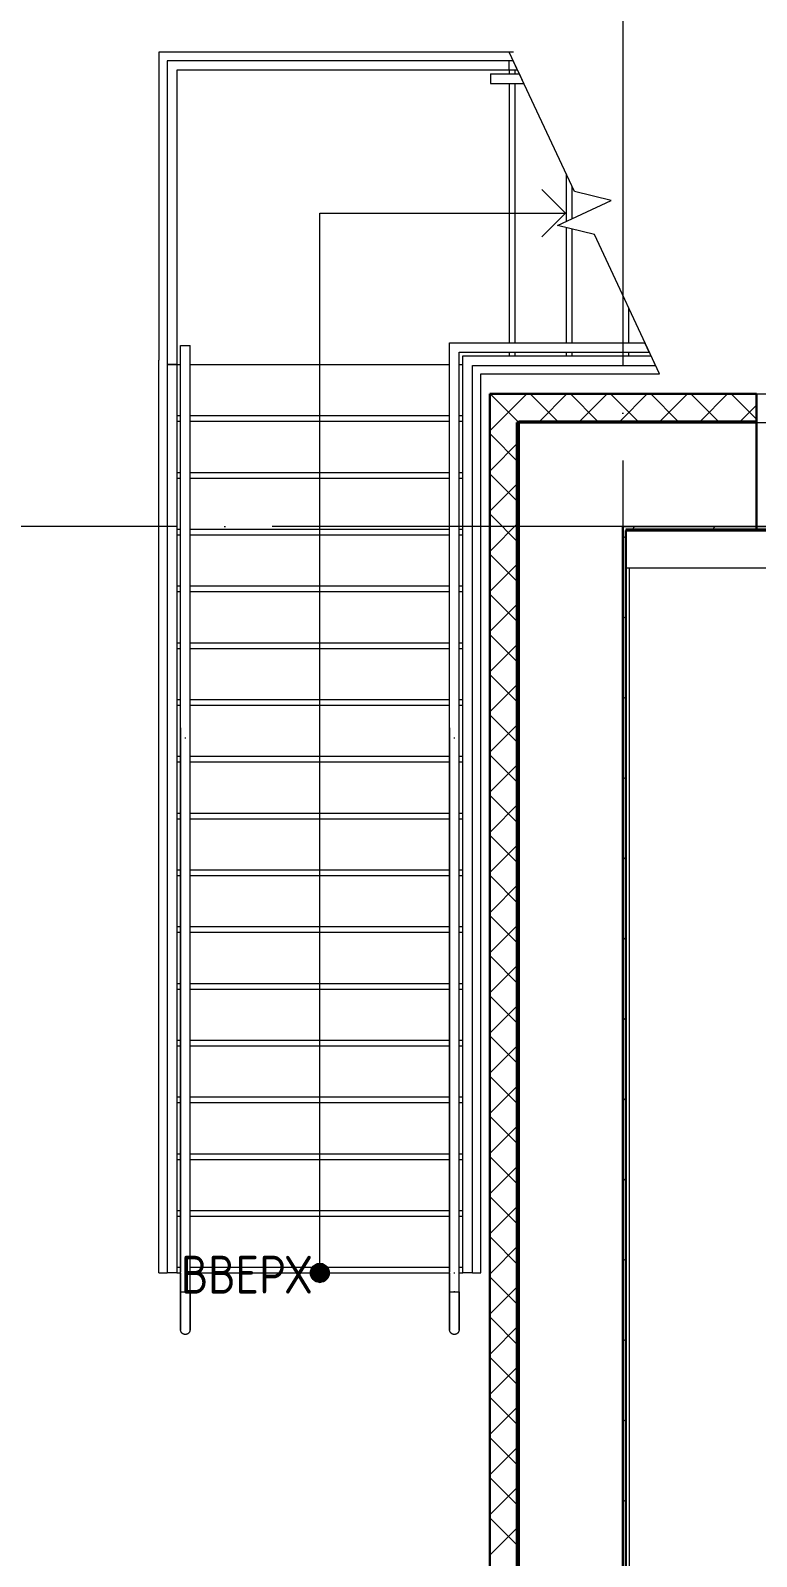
# Model space of a CAD drawing. Header units: millimetres. Extents: x -695119 to 412940, y -249585 to 622758.
# Drawn here: x -16635 to -12803, y 102594 to 110657 of the extents above; entities that cross this region are included whole.
import ezdxf

# ---------------------------------------------------------------- set-up
doc = ezdxf.new("R2010")
doc.units = ezdxf.units.MM
doc.linetypes.add('ADSK_Линия сетки', pattern=[25, 20, -2.5, 0, -2.5])
for name, color, linetype, lineweight in [('Лестницы', 8, 'Continuous', 9), ('Ограждение', 8, 'Continuous', 9), ('Оси', 252, 'Continuous', 9), ('Стены внутренние', 252, 'Continuous', 18), ('Стены наружные', 252, 'Continuous', 18), ('Стены штриховка', 7, 'Continuous', 9), ('Стрелки вверх', 7, 'Continuous', 18), ('Траектории лестницы', 252, 'Continuous', 18)]:
    doc.layers.add(name, color=color, linetype=linetype, lineweight=lineweight)
doc.styles.add('GOST Common_1', font='', dxfattribs={"height": 250})
doc.styles.get('GOST Common_1').set_extended_font_data('GOST type B')

# ---------------------------------------------------------------- blocks, each defined once
blk = doc.blocks.new('1 этаж')
at = {"layer": 'Стрелки вверх', "true_color": 0x636466}
h = blk.add_hatch(color=251, dxfattribs=at)
edge = h.paths.add_edge_path()
edge.add_arc((-60057.8, 22915.3), 50, 0, 360)
blk.add_hatch(color=251, dxfattribs=at).paths.add_polyline_path([(-60057.8, 22865.3), (-60030.8, 22873.2), (-60012.3, 22894.5), (-60008.3, 22922.4), (-60020, 22948), (-60043.7, 22963.2), (-60071.9, 22963.2), (-60095.6, 22948), (-60107.3, 22922.4), (-60103.3, 22894.5), (-60084.8, 22873.2)])
at = {"layer": 'Лестницы', "color": 251, "true_color": 0x636466}
for p, q in [((-60907.8, 29365.3), (-60907.8, 27737.9)), ((-59035.2, 29365.3), (-60907.8, 29365.3)), ((-58714.3, 28628.6), (-59057.8, 29365.3)), ((-59057.8, 29270.3), (-59057.8, 29250.3)), ((-59027.8, 29270.3), (-59027.8, 29250.3)), ((-59057.8, 29200.3), (-59057.8, 27830.3)), ((-59027.8, 29200.3), (-59027.8, 27830.3)), ((-58757.8, 28721.9), (-58757.8, 28470.3)), ((-58727.8, 28657.6), (-58727.8, 28484.3)), ((-58519.8, 28581.3), (-58714.3, 28628.6)), ((-58803.1, 28449.2), (-58519.8, 28581.3)), ((-58608.6, 28402), (-58803.1, 28449.2)), ((-58757.8, 28438.2), (-58757.8, 27830.3)), ((-58727.8, 28430.9), (-58727.8, 27830.3)), ((-58265.1, 27665.3), (-58608.6, 28402)), ((-58457.8, 28078.6), (-58457.8, 27830.3)), ((-58427.8, 28014.2), (-58427.8, 27830.3)), ((-60907.8, 22915.3), (-60907.8, 27737.9)), ((-59057.8, 27780.3), (-59057.8, 27760.3)), ((-59027.8, 27780.3), (-59027.8, 27760.3)), ((-58757.8, 27780.3), (-58757.8, 27760.3)), ((-58727.8, 27780.3), (-58727.8, 27760.3)), ((-58457.8, 27780.3), (-58457.8, 27760.3)), ((-58427.8, 27780.3), (-58427.8, 27760.3)), ((-60813.2, 27715.3), (-60793.2, 27715.3)), ((-60743.2, 27715.3), (-59372.8, 27715.3)), ((-59322.8, 27715.3), (-59302.8, 27715.3)), ((-59207.8, 27665.3), (-59035.2, 27665.3)), ((-59207.8, 22915.3), (-59207.8, 27665.3)), ((-59035.2, 27665.3), (-58265.1, 27665.3)), ((-60813.2, 27445.3), (-60793.2, 27445.3)), ((-60813.2, 27415.3), (-60793.2, 27415.3)), ((-60743.2, 27445.3), (-59372.8, 27445.3)), ((-60743.2, 27415.3), (-59372.8, 27415.3)), ((-59322.8, 27445.3), (-59302.8, 27445.3)), ((-59322.8, 27415.3), (-59302.8, 27415.3)), ((-60813.2, 27145.3), (-60793.2, 27145.3)), ((-60813.2, 27115.3), (-60793.2, 27115.3)), ((-60743.2, 27145.3), (-59372.8, 27145.3)), ((-60743.2, 27115.3), (-59372.8, 27115.3)), ((-59322.8, 27145.3), (-59302.8, 27145.3)), ((-59322.8, 27115.3), (-59302.8, 27115.3)), ((-60813.2, 26845.3), (-60793.2, 26845.3)), ((-60813.2, 26815.3), (-60793.2, 26815.3)), ((-60743.2, 26845.3), (-59372.8, 26845.3)), ((-60743.2, 26815.3), (-59372.8, 26815.3)), ((-59322.8, 26845.3), (-59302.8, 26845.3)), ((-59322.8, 26815.3), (-59302.8, 26815.3)), ((-60813.2, 26545.3), (-60793.2, 26545.3)), ((-60743.2, 26545.3), (-59372.8, 26545.3)), ((-59322.8, 26545.3), (-59302.8, 26545.3)), ((-60813.2, 26515.3), (-60793.2, 26515.3)), ((-60743.2, 26515.3), (-59372.8, 26515.3)), ((-59322.8, 26515.3), (-59302.8, 26515.3)), ((-60813.2, 26245.3), (-60793.2, 26245.3)), ((-60813.2, 26215.3), (-60793.2, 26215.3)), ((-60743.2, 26245.3), (-59372.8, 26245.3)), ((-60743.2, 26215.3), (-59372.8, 26215.3)), ((-59322.8, 26245.3), (-59302.8, 26245.3)), ((-59322.8, 26215.3), (-59302.8, 26215.3)), ((-60813.2, 25945.3), (-60793.2, 25945.3)), ((-60813.2, 25915.3), (-60793.2, 25915.3)), ((-60743.2, 25945.3), (-59372.8, 25945.3)), ((-60743.2, 25915.3), (-59372.8, 25915.3)), ((-59322.8, 25945.3), (-59302.8, 25945.3)), ((-59322.8, 25915.3), (-59302.8, 25915.3)), ((-60813.2, 25645.3), (-60793.2, 25645.3)), ((-60743.2, 25645.3), (-59372.8, 25645.3)), ((-59322.8, 25645.3), (-59302.8, 25645.3)), ((-60813.2, 25615.3), (-60793.2, 25615.3)), ((-60743.2, 25615.3), (-59372.8, 25615.3)), ((-59322.8, 25615.3), (-59302.8, 25615.3)), ((-60813.2, 25345.3), (-60793.2, 25345.3)), ((-60743.2, 25345.3), (-59372.8, 25345.3)), ((-59322.8, 25345.3), (-59302.8, 25345.3)), ((-60813.2, 25315.3), (-60793.2, 25315.3)), ((-60743.2, 25315.3), (-59372.8, 25315.3)), ((-59322.8, 25315.3), (-59302.8, 25315.3)), ((-60813.2, 25045.3), (-60793.2, 25045.3)), ((-60813.2, 25015.3), (-60793.2, 25015.3)), ((-60743.2, 25045.3), (-59372.8, 25045.3)), ((-60743.2, 25015.3), (-59372.8, 25015.3)), ((-59322.8, 25045.3), (-59302.8, 25045.3)), ((-59322.8, 25015.3), (-59302.8, 25015.3)), ((-60813.2, 24745.3), (-60793.2, 24745.3)), ((-60813.2, 24715.3), (-60793.2, 24715.3)), ((-60743.2, 24745.3), (-59372.8, 24745.3)), ((-60743.2, 24715.3), (-59372.8, 24715.3)), ((-59322.8, 24745.3), (-59302.8, 24745.3)), ((-59322.8, 24715.3), (-59302.8, 24715.3)), ((-60813.2, 24445.3), (-60793.2, 24445.3)), ((-60743.2, 24445.3), (-59372.8, 24445.3)), ((-59322.8, 24445.3), (-59302.8, 24445.3)), ((-60813.2, 24415.3), (-60793.2, 24415.3)), ((-60743.2, 24415.3), (-59372.8, 24415.3)), ((-59322.8, 24415.3), (-59302.8, 24415.3)), ((-60813.2, 24145.3), (-60793.2, 24145.3)), ((-60813.2, 24115.3), (-60793.2, 24115.3)), ((-60743.2, 24145.3), (-59372.8, 24145.3)), ((-60743.2, 24115.3), (-59372.8, 24115.3)), ((-59322.8, 24145.3), (-59302.8, 24145.3)), ((-59322.8, 24115.3), (-59302.8, 24115.3)), ((-60813.2, 23845.3), (-60793.2, 23845.3)), ((-60813.2, 23815.3), (-60793.2, 23815.3)), ((-60743.2, 23845.3), (-59372.8, 23845.3)), ((-60743.2, 23815.3), (-59372.8, 23815.3)), ((-59322.8, 23845.3), (-59302.8, 23845.3)), ((-59322.8, 23815.3), (-59302.8, 23815.3)), ((-60813.2, 23545.3), (-60793.2, 23545.3)), ((-60743.2, 23545.3), (-59372.8, 23545.3)), ((-59322.8, 23545.3), (-59302.8, 23545.3)), ((-60813.2, 23515.3), (-60793.2, 23515.3)), ((-60743.2, 23515.3), (-59372.8, 23515.3)), ((-59322.8, 23515.3), (-59302.8, 23515.3)), ((-60813.2, 23245.3), (-60793.2, 23245.3)), ((-60743.2, 23245.3), (-59372.8, 23245.3)), ((-59322.8, 23245.3), (-59302.8, 23245.3)), ((-60813.2, 23215.3), (-60793.2, 23215.3)), ((-60743.2, 23215.3), (-59372.8, 23215.3)), ((-59322.8, 23215.3), (-59302.8, 23215.3)), ((-60907.8, 22915.3), (-60863.2, 22915.3)), ((-60813.2, 22945.3), (-60793.2, 22945.3)), ((-60813.2, 22915.3), (-60793.2, 22915.3)), ((-60743.2, 22945.3), (-59372.8, 22945.3)), ((-60743.2, 22915.3), (-59372.8, 22915.3)), ((-59322.8, 22945.3), (-59302.8, 22945.3)), ((-59322.8, 22915.3), (-59302.8, 22915.3)), ((-59252.8, 22915.3), (-59207.8, 22915.3))]:
    blk.add_line(p, q, dxfattribs=at)
at = {"layer": 'Ограждение', "color": 251, "true_color": 0x636466}
for p, q in [((-60863.2, 29320.3), (-60863.2, 27715.3)), ((-59057.8, 29320.3), (-60863.2, 29320.3)), ((-60813.2, 29270.3), (-60813.2, 27715.3)), ((-59057.8, 29270.3), (-60813.2, 29270.3)), ((-59057.8, 29270.3), (-59057.8, 29320.3)), ((-59036.8, 29320.3), (-59057.8, 29320.3)), ((-59013.5, 29270.3), (-59057.8, 29270.3)), ((-59013.5, 29270.3), (-59036.8, 29320.3)), ((-59013.5, 29270.3), (-59036.8, 29320.3)), ((-59157.8, 29250.3), (-59157.8, 29200.3)), ((-59157.8, 29250.3), (-59057.8, 29250.3)), ((-59157.8, 29200.3), (-59057.8, 29200.3)), ((-59057.8, 29250.3), (-59004.2, 29250.3)), ((-59057.8, 29200.3), (-58980.9, 29200.3)), ((-58980.9, 29200.3), (-59004.2, 29250.3)), ((-60793.2, 27815.3), (-60743.2, 27815.3)), ((-60793.2, 27415.3), (-60793.2, 27815.3)), ((-60743.2, 27415.3), (-60743.2, 27815.3)), ((-59372.8, 27830.3), (-59222.4, 27830.3)), ((-59372.8, 27679.9), (-59372.8, 27830.3)), ((-59222.4, 27830.3), (-58342, 27830.3)), ((-58318.7, 27780.3), (-58342, 27830.3)), ((-59322.8, 27780.3), (-59222.4, 27780.3)), ((-59322.8, 27679.9), (-59322.8, 27780.3)), ((-59302.8, 27760.3), (-59002.8, 27760.3)), ((-59302.8, 27415.3), (-59302.8, 27760.3)), ((-59222.4, 27780.3), (-58318.7, 27780.3)), ((-59002.8, 27760.3), (-58309.4, 27760.3)), ((-58286.1, 27710.3), (-58309.4, 27760.3)), ((-58286.1, 27710.3), (-58309.4, 27760.3)), ((-60863.2, 27715.3), (-60813.2, 27715.3)), ((-60863.2, 27715.3), (-60863.2, 27415.3)), ((-60813.2, 27715.3), (-60863.2, 27715.3)), ((-60813.2, 27715.3), (-60813.2, 27415.3)), ((-59372.8, 27415.3), (-59372.8, 27679.9)), ((-59322.8, 27415.3), (-59322.8, 27679.9)), ((-59252.8, 27710.3), (-59002.8, 27710.3)), ((-59252.8, 27415.3), (-59252.8, 27710.3)), ((-59002.8, 27710.3), (-58286.1, 27710.3)), ((-60863.2, 27415.3), (-60863.2, 22915.3)), ((-60813.2, 27415.3), (-60813.2, 22915.3)), ((-60793.2, 22915.3), (-60793.2, 27415.3)), ((-60743.2, 22915.3), (-60743.2, 27415.3)), ((-59372.8, 22915.3), (-59372.8, 27415.3)), ((-59322.8, 22915.3), (-59322.8, 27415.3)), ((-59302.8, 22915.3), (-59302.8, 27415.3)), ((-59252.8, 22915.3), (-59252.8, 27415.3)), ((-57752.8, 26858.3), (-56002.8, 26858.3)), ((-54912.8, 26638.3), (-58442.8, 26638.3)), ((-58422.8, 21343.3), (-58422.8, 26638.3)), ((-60793.2, 25795), (-60793.2, 22921.5)), ((-60743.2, 22921.5), (-60743.2, 25795)), ((-59372.8, 25795), (-59372.8, 22921.5)), ((-59322.8, 22921.5), (-59322.8, 25795)), ((-60813.2, 22915.3), (-60863.2, 22915.3)), ((-60793.2, 22915.8), (-60793.2, 22815.3)), ((-60793.2, 22815.3), (-60793.2, 22915.3)), ((-60743.2, 22815.3), (-60743.2, 22915.8)), ((-60743.2, 22815.3), (-60743.2, 22915.3)), ((-59372.8, 22915.8), (-59372.8, 22815.3)), ((-59372.8, 22815.3), (-59372.8, 22915.3)), ((-59322.8, 22815.3), (-59322.8, 22915.8)), ((-59322.8, 22815.3), (-59322.8, 22915.3)), ((-59252.8, 22915.3), (-59302.8, 22915.3)), ((-60793.2, 22815.3), (-60743.2, 22815.3)), ((-60770.5, 22815.3), (-60765.9, 22815.3)), ((-60768.2, 22815.3), (-60770.5, 22815.3)), ((-60765.9, 22815.3), (-60768.2, 22815.3)), ((-59372.8, 22815.3), (-59322.8, 22815.3)), ((-59350.1, 22815.3), (-59345.5, 22815.3)), ((-59347.8, 22815.3), (-59350.1, 22815.3)), ((-59345.5, 22815.3), (-59347.8, 22815.3))]:
    blk.add_line(p, q, dxfattribs=at)
at = {"layer": 'Ограждение', "color": 251, "true_color": 0x636466, "flags": 128}
for points in [[(-60770.9, 25742.1), (-60768.2, 25741.7), (-60765.5, 25742.1)], [(-59350.5, 25742.1), (-59347.8, 25741.7), (-59345.1, 25742.1)], [(-60793.2, 22815.3), (-60793.2, 22807.3), (-60793.2, 22799.3), (-60793.2, 22791.3), (-60793.2, 22783.4), (-60793.2, 22775.5), (-60793.2, 22767.7), (-60793.2, 22760), (-60793.2, 22752.4), (-60793.2, 22744.8), (-60793.2, 22737.4), (-60793.2, 22730.1), (-60793.2, 22722.9), (-60793.2, 22715.9), (-60793.2, 22709), (-60793.2, 22702.3), (-60793.2, 22695.8), (-60793.2, 22689.5), (-60793.2, 22683.4), (-60793.2, 22677.5), (-60793.2, 22671.8), (-60793.2, 22666.3), (-60793.2, 22661.1), (-60793.2, 22656.1), (-60793.2, 22651.4), (-60793.2, 22647), (-60793.2, 22642.8), (-60793.2, 22638.9), (-60793.2, 22635.2), (-60793.2, 22631.9), (-60793.2, 22628.9), (-60793.2, 22626.1), (-60793.2, 22623.7), (-60793.2, 22621.5), (-60793.2, 22619.7), (-60793.2, 22618.2), (-60793.2, 22617), (-60793.2, 22616.1), (-60793.2, 22615.5), (-60793.2, 22615.3), (-60793.2, 22615.3)], [(-60793.2, 22615.3), (-60793.2, 22615.4), (-60793.2, 22615.9), (-60793.2, 22616.7), (-60793.2, 22617.8), (-60793.2, 22619.3), (-60793.2, 22621), (-60793.2, 22623.1), (-60793.2, 22625.4), (-60793.2, 22628.1), (-60793.2, 22631.1), (-60793.2, 22634.3), (-60793.2, 22637.9), (-60793.2, 22641.7), (-60793.2, 22645.8), (-60793.2, 22650.2), (-60793.2, 22654.8), (-60793.2, 22659.8), (-60793.2, 22664.9), (-60793.2, 22670.3), (-60793.2, 22675.9), (-60793.2, 22681.8), (-60793.2, 22687.8), (-60793.2, 22694.1), (-60793.2, 22700.6), (-60793.2, 22707.2), (-60793.2, 22714), (-60793.2, 22721), (-60793.2, 22728.1), (-60793.2, 22735.4), (-60793.2, 22742.8), (-60793.2, 22750.3), (-60793.2, 22757.9), (-60793.2, 22765.6), (-60793.2, 22773.4), (-60793.2, 22781.3), (-60793.2, 22789.2), (-60793.2, 22797.1), (-60793.2, 22805.1), (-60793.2, 22813.1), (-60793.2, 22815.3)], [(-60743.2, 22815.3), (-60743.2, 22807.3), (-60743.2, 22799.3), (-60743.2, 22791.3), (-60743.2, 22783.4), (-60743.2, 22775.5), (-60743.2, 22767.7), (-60743.2, 22760), (-60743.2, 22752.4), (-60743.2, 22744.8), (-60743.2, 22737.4), (-60743.2, 22730.1), (-60743.2, 22722.9), (-60743.2, 22715.9), (-60743.2, 22709), (-60743.2, 22702.3), (-60743.2, 22695.8), (-60743.2, 22689.5), (-60743.2, 22683.4), (-60743.2, 22677.5), (-60743.2, 22671.8), (-60743.2, 22666.3), (-60743.2, 22661.1), (-60743.2, 22656.1), (-60743.2, 22651.4), (-60743.2, 22647), (-60743.2, 22642.8), (-60743.2, 22638.9), (-60743.2, 22635.2), (-60743.2, 22631.9), (-60743.2, 22628.9), (-60743.2, 22626.1), (-60743.2, 22623.7), (-60743.2, 22621.5), (-60743.2, 22619.7), (-60743.2, 22618.2), (-60743.2, 22617), (-60743.2, 22616.1), (-60743.2, 22615.5), (-60743.2, 22615.3), (-60743.2, 22615.3)], [(-60743.2, 22615.3), (-60743.2, 22615.4), (-60743.2, 22615.9), (-60743.2, 22616.7), (-60743.2, 22617.8), (-60743.2, 22619.3), (-60743.2, 22621), (-60743.2, 22623.1), (-60743.2, 22625.4), (-60743.2, 22628.1), (-60743.2, 22631.1), (-60743.2, 22634.3), (-60743.2, 22637.9), (-60743.2, 22641.7), (-60743.2, 22645.8), (-60743.2, 22650.2), (-60743.2, 22654.8), (-60743.2, 22659.8), (-60743.2, 22664.9), (-60743.2, 22670.3), (-60743.2, 22675.9), (-60743.2, 22681.8), (-60743.2, 22687.8), (-60743.2, 22694.1), (-60743.2, 22700.6), (-60743.2, 22707.2), (-60743.2, 22714), (-60743.2, 22721), (-60743.2, 22728.1), (-60743.2, 22735.4), (-60743.2, 22742.8), (-60743.2, 22750.3), (-60743.2, 22757.9), (-60743.2, 22765.6), (-60743.2, 22773.4), (-60743.2, 22781.3), (-60743.2, 22789.2), (-60743.2, 22797.1), (-60743.2, 22805.1), (-60743.2, 22813.1), (-60743.2, 22815.3)], [(-59372.8, 22815.3), (-59372.8, 22807.3), (-59372.8, 22799.3), (-59372.8, 22791.3), (-59372.8, 22783.4), (-59372.8, 22775.5), (-59372.8, 22767.7), (-59372.8, 22760), (-59372.8, 22752.4), (-59372.8, 22744.8), (-59372.8, 22737.4), (-59372.8, 22730.1), (-59372.8, 22722.9), (-59372.8, 22715.9), (-59372.8, 22709), (-59372.8, 22702.3), (-59372.8, 22695.8), (-59372.8, 22689.5), (-59372.8, 22683.4), (-59372.8, 22677.5), (-59372.8, 22671.8), (-59372.8, 22666.3), (-59372.8, 22661.1), (-59372.8, 22656.1), (-59372.8, 22651.4), (-59372.8, 22647), (-59372.8, 22642.8), (-59372.8, 22638.9), (-59372.8, 22635.2), (-59372.8, 22631.9), (-59372.8, 22628.9), (-59372.8, 22626.1), (-59372.8, 22623.7), (-59372.8, 22621.5), (-59372.8, 22619.7), (-59372.8, 22618.2), (-59372.8, 22617), (-59372.8, 22616.1), (-59372.8, 22615.5), (-59372.8, 22615.3), (-59372.8, 22615.3)], [(-59372.8, 22615.3), (-59372.8, 22615.4), (-59372.8, 22615.9), (-59372.8, 22616.7), (-59372.8, 22617.8), (-59372.8, 22619.3), (-59372.8, 22621), (-59372.8, 22623.1), (-59372.8, 22625.4), (-59372.8, 22628.1), (-59372.8, 22631.1), (-59372.8, 22634.3), (-59372.8, 22637.9), (-59372.8, 22641.7), (-59372.8, 22645.8), (-59372.8, 22650.2), (-59372.8, 22654.8), (-59372.8, 22659.8), (-59372.8, 22664.9), (-59372.8, 22670.3), (-59372.8, 22675.9), (-59372.8, 22681.8), (-59372.8, 22687.8), (-59372.8, 22694.1), (-59372.8, 22700.6), (-59372.8, 22707.2), (-59372.8, 22714), (-59372.8, 22721), (-59372.8, 22728.1), (-59372.8, 22735.4), (-59372.8, 22742.8), (-59372.8, 22750.3), (-59372.8, 22757.9), (-59372.8, 22765.6), (-59372.8, 22773.4), (-59372.8, 22781.3), (-59372.8, 22789.2), (-59372.8, 22797.1), (-59372.8, 22805.1), (-59372.8, 22813.1), (-59372.8, 22815.3)], [(-59322.8, 22815.3), (-59322.8, 22807.3), (-59322.8, 22799.3), (-59322.8, 22791.3), (-59322.8, 22783.4), (-59322.8, 22775.5), (-59322.8, 22767.7), (-59322.8, 22760), (-59322.8, 22752.4), (-59322.8, 22744.8), (-59322.8, 22737.4), (-59322.8, 22730.1), (-59322.8, 22722.9), (-59322.8, 22715.9), (-59322.8, 22709), (-59322.8, 22702.3), (-59322.8, 22695.8), (-59322.8, 22689.5), (-59322.8, 22683.4), (-59322.8, 22677.5), (-59322.8, 22671.8), (-59322.8, 22666.3), (-59322.8, 22661.1), (-59322.8, 22656.1), (-59322.8, 22651.4), (-59322.8, 22647), (-59322.8, 22642.8), (-59322.8, 22638.9), (-59322.8, 22635.2), (-59322.8, 22631.9), (-59322.8, 22628.9), (-59322.8, 22626.1), (-59322.8, 22623.7), (-59322.8, 22621.5), (-59322.8, 22619.7), (-59322.8, 22618.2), (-59322.8, 22617), (-59322.8, 22616.1), (-59322.8, 22615.5), (-59322.8, 22615.3), (-59322.8, 22615.3)], [(-59322.8, 22615.3), (-59322.8, 22615.4), (-59322.8, 22615.9), (-59322.8, 22616.7), (-59322.8, 22617.8), (-59322.8, 22619.3), (-59322.8, 22621), (-59322.8, 22623.1), (-59322.8, 22625.4), (-59322.8, 22628.1), (-59322.8, 22631.1), (-59322.8, 22634.3), (-59322.8, 22637.9), (-59322.8, 22641.7), (-59322.8, 22645.8), (-59322.8, 22650.2), (-59322.8, 22654.8), (-59322.8, 22659.8), (-59322.8, 22664.9), (-59322.8, 22670.3), (-59322.8, 22675.9), (-59322.8, 22681.8), (-59322.8, 22687.8), (-59322.8, 22694.1), (-59322.8, 22700.6), (-59322.8, 22707.2), (-59322.8, 22714), (-59322.8, 22721), (-59322.8, 22728.1), (-59322.8, 22735.4), (-59322.8, 22742.8), (-59322.8, 22750.3), (-59322.8, 22757.9), (-59322.8, 22765.6), (-59322.8, 22773.4), (-59322.8, 22781.3), (-59322.8, 22789.2), (-59322.8, 22797.1), (-59322.8, 22805.1), (-59322.8, 22813.1), (-59322.8, 22815.3)], [(-60768.2, 22590.3), (-60769.2, 22590.3), (-60770.2, 22590.3), (-60771.2, 22590.4), (-60772.2, 22590.6), (-60773.2, 22590.8), (-60774.1, 22591), (-60775.1, 22591.2), (-60776.1, 22591.5), (-60777, 22591.9), (-60777.9, 22592.2), (-60778.9, 22592.7), (-60779.7, 22593.1), (-60780.6, 22593.6), (-60781.5, 22594.1), (-60782.3, 22594.6), (-60783.1, 22595.2), (-60783.9, 22595.8), (-60784.7, 22596.5), (-60785.4, 22597.1), (-60786.1, 22597.9), (-60786.8, 22598.6), (-60787.5, 22599.3), (-60788.1, 22600.1), (-60788.7, 22600.9), (-60789.2, 22601.8), (-60789.8, 22602.6), (-60790.3, 22603.5), (-60790.7, 22604.4), (-60791.1, 22605.3), (-60791.5, 22606.2), (-60791.8, 22607.1), (-60792.2, 22608.1), (-60792.4, 22609.1), (-60792.6, 22610), (-60792.8, 22611), (-60793, 22612), (-60793.1, 22613), (-60793.2, 22614), (-60793.2, 22615), (-60793.2, 22615.3)], [(-60743.2, 22615.3), (-60743.2, 22614.3), (-60743.3, 22613.3), (-60743.4, 22612.3), (-60743.5, 22611.3), (-60743.7, 22610.3), (-60743.9, 22609.3), (-60744.2, 22608.4), (-60744.5, 22607.4), (-60744.8, 22606.5), (-60745.2, 22605.5), (-60745.6, 22604.6), (-60746, 22603.7), (-60746.5, 22602.8), (-60747, 22602), (-60747.6, 22601.2), (-60748.1, 22600.3), (-60748.8, 22599.5), (-60749.4, 22598.8), (-60750.1, 22598), (-60750.8, 22597.3), (-60751.5, 22596.7), (-60752.3, 22596), (-60753.1, 22595.4), (-60753.9, 22594.8), (-60754.7, 22594.2), (-60755.5, 22593.7), (-60756.4, 22593.2), (-60757.3, 22592.8), (-60758.2, 22592.3), (-60759.1, 22592), (-60760.1, 22591.6), (-60761, 22591.3), (-60762, 22591.1), (-60763, 22590.8), (-60764, 22590.6), (-60764.9, 22590.5), (-60765.9, 22590.4), (-60766.9, 22590.3), (-60767.9, 22590.3), (-60768.2, 22590.3)], [(-59347.8, 22590.3), (-59348.8, 22590.3), (-59349.8, 22590.3), (-59350.8, 22590.4), (-59351.8, 22590.6), (-59352.8, 22590.8), (-59353.7, 22591), (-59354.7, 22591.2), (-59355.7, 22591.5), (-59356.6, 22591.9), (-59357.5, 22592.2), (-59358.5, 22592.7), (-59359.3, 22593.1), (-59360.2, 22593.6), (-59361.1, 22594.1), (-59361.9, 22594.6), (-59362.7, 22595.2), (-59363.5, 22595.8), (-59364.3, 22596.5), (-59365, 22597.1), (-59365.7, 22597.9), (-59366.4, 22598.6), (-59367.1, 22599.3), (-59367.7, 22600.1), (-59368.3, 22600.9), (-59368.8, 22601.8), (-59369.4, 22602.6), (-59369.9, 22603.5), (-59370.3, 22604.4), (-59370.7, 22605.3), (-59371.1, 22606.2), (-59371.4, 22607.1), (-59371.8, 22608.1), (-59372, 22609.1), (-59372.2, 22610), (-59372.4, 22611), (-59372.6, 22612), (-59372.7, 22613), (-59372.8, 22614), (-59372.8, 22615), (-59372.8, 22615.3)], [(-59322.8, 22615.3), (-59322.8, 22614.3), (-59322.9, 22613.3), (-59323, 22612.3), (-59323.1, 22611.3), (-59323.3, 22610.3), (-59323.5, 22609.3), (-59323.8, 22608.4), (-59324.1, 22607.4), (-59324.4, 22606.5), (-59324.8, 22605.5), (-59325.2, 22604.6), (-59325.6, 22603.7), (-59326.1, 22602.8), (-59326.6, 22602), (-59327.2, 22601.2), (-59327.7, 22600.3), (-59328.4, 22599.5), (-59329, 22598.8), (-59329.7, 22598), (-59330.4, 22597.3), (-59331.1, 22596.7), (-59331.9, 22596), (-59332.7, 22595.4), (-59333.5, 22594.8), (-59334.3, 22594.2), (-59335.1, 22593.7), (-59336, 22593.2), (-59336.9, 22592.8), (-59337.8, 22592.3), (-59338.7, 22592), (-59339.7, 22591.6), (-59340.6, 22591.3), (-59341.6, 22591.1), (-59342.6, 22590.8), (-59343.6, 22590.6), (-59344.5, 22590.5), (-59345.5, 22590.4), (-59346.5, 22590.3), (-59347.5, 22590.3), (-59347.8, 22590.3)]]:
    blk.add_lwpolyline(points, dxfattribs=at)
at = {"layer": 'Ограждение', "color": 251, "true_color": 0x636466}
for points in [[(-60770.3, 22915.3), (-60769.6, 22915.3), (-60768.2, 22915.3), (-60766.8, 22915.3), (-60766.1, 22915.3)], [(-59349.9, 22915.3), (-59349.2, 22915.3), (-59347.8, 22915.3), (-59346.4, 22915.3), (-59345.7, 22915.3)]]:
    blk.add_open_spline(points, degree=3, dxfattribs=at)
at = {"layer": 'Оси', "color": 251, "linetype": 'ADSK_Линия сетки', "ltscale": 100, "true_color": 0x636466}
for p, q in [((-58457.8, 32208.9), (-58457.8, 10958.3)), ((-807.8, 26858.3), (-72530.1, 26858.3))]:
    blk.add_line(p, q, dxfattribs=at)
at = {"layer": 'Стены внутренние', "color": 251, "lineweight": 30, "true_color": 0x636466}
for p, q in [((-59159.8, 27560.3), (-59159.8, 14756.3)), ((-57752.8, 27560.3), (-59159.8, 27560.3)), ((-57752.8, 27418.3), (-57752.8, 27560.3)), ((-57752.8, 26858.3), (-57752.8, 27408.3))]:
    blk.add_line(p, q, dxfattribs=at)
at = {"layer": 'Стены внутренние', "color": 251, "linetype": 'Continuous', "lineweight": 9, "true_color": 0x636466}
for p, q in [((-59007.8, 27408.2), (-59157.8, 27558.2)), ((-59157.8, 27367.8), (-59007.8, 27517.8)), ((-59007.8, 27517.8), (-58967.4, 27558.3)), ((-58805.7, 27418.3), (-58945.7, 27558.3)), ((-58895.2, 27418.3), (-58755.2, 27558.3)), ((-58593.6, 27418.3), (-58733.6, 27558.3)), ((-58704.8, 27558.3), (-58706, 27560.3)), ((-58683.1, 27418.3), (-58543.1, 27558.3)), ((-58381.4, 27418.3), (-58521.4, 27558.3)), ((-58470.2, 27558.3), (-58471.3, 27560.3)), ((-58471, 27418.3), (-58331, 27558.3)), ((-58169.3, 27418.3), (-58309.3, 27558.3)), ((-58258.8, 27418.3), (-58118.8, 27558.3)), ((-57957.2, 27418.3), (-58097.2, 27558.3)), ((-58046.7, 27418.3), (-57906.7, 27558.3)), ((-57975, 27560.3), (-57976, 27558.5)), ((-57754.8, 27428), (-57885, 27558.3)), ((-57883.6, 27558.3), (-57884.8, 27560.3)), ((-57834.6, 27418.3), (-57754.8, 27498)), ((-59157.8, 27340.4), (-59159.8, 27336.9)), ((-59007.8, 27196.1), (-59157.8, 27346.1)), ((-59157.8, 27155.7), (-59007.8, 27305.7)), ((-59007.8, 26984), (-59157.8, 27134)), ((-59157.8, 26943.6), (-59007.8, 27093.6)), ((-59157.8, 26920.5), (-59159.8, 26923.9)), ((-59007.8, 26771.8), (-59157.8, 26921.8)), ((-59157.8, 26731.4), (-59007.8, 26881.4)), ((-59157.8, 26730.8), (-59159.8, 26727.3)), ((-59157.8, 26717.3), (-59159.8, 26720.7)), ((-59007.8, 26559.7), (-59157.8, 26709.7)), ((-59157.8, 26519.3), (-59007.8, 26669.3)), ((-59007.8, 26347.6), (-59157.8, 26497.6)), ((-59157.8, 26307.2), (-59007.8, 26457.2)), ((-59007.8, 26135.4), (-59157.8, 26285.4)), ((-59157.8, 26095), (-59007.8, 26245)), ((-59007.8, 25923.3), (-59157.8, 26073.3)), ((-59157.8, 25882.9), (-59007.8, 26032.9)), ((-59157.8, 25918), (-59159.8, 25914.5)), ((-59007.8, 25711.2), (-59157.8, 25861.2)), ((-59157.8, 25670.8), (-59007.8, 25820.8)), ((-59007.8, 25499.1), (-59157.8, 25649.1)), ((-59157.8, 25458.6), (-59007.8, 25608.6)), ((-59007.8, 25286.9), (-59157.8, 25436.9)), ((-59157.8, 25246.5), (-59007.8, 25396.5)), ((-59007.8, 25074.8), (-59157.8, 25224.8)), ((-59157.8, 25034.4), (-59007.8, 25184.4)), ((-59007.8, 24862.7), (-59157.8, 25012.7)), ((-59157.8, 24822.2), (-59007.8, 24972.2)), ((-59007.8, 24650.5), (-59157.8, 24800.5)), ((-59157.8, 24610.1), (-59007.8, 24760.1)), ((-59007.8, 24438.4), (-59157.8, 24588.4)), ((-59157.8, 24398), (-59007.8, 24548)), ((-59157.8, 24495.6), (-59159.8, 24492.1)), ((-59157.8, 24482.1), (-59159.8, 24485.5)), ((-59007.8, 24226.3), (-59157.8, 24376.3)), ((-59157.8, 24185.8), (-59007.8, 24335.8)), ((-59007.8, 24014.1), (-59157.8, 24164.1)), ((-59157.8, 23973.7), (-59007.8, 24123.7)), ((-59007.8, 23802), (-59157.8, 23952)), ((-59157.8, 23761.6), (-59007.8, 23911.6)), ((-59007.8, 23589.9), (-59157.8, 23739.9)), ((-59157.8, 23682.8), (-59159.8, 23679.3)), ((-59157.8, 23549.4), (-59007.8, 23699.4)), ((-59007.8, 23377.7), (-59157.8, 23527.7)), ((-59157.8, 23337.3), (-59007.8, 23487.3)), ((-59007.8, 23165.6), (-59157.8, 23315.6)), ((-59157.8, 23125.2), (-59007.8, 23275.2)), ((-59007.8, 22953.5), (-59157.8, 23103.5)), ((-59157.8, 22913.1), (-59007.8, 23063.1)), ((-59007.8, 22741.3), (-59157.8, 22891.3)), ((-59157.8, 22700.9), (-59007.8, 22850.9)), ((-59007.8, 22529.2), (-59157.8, 22679.2)), ((-59157.8, 22488.8), (-59007.8, 22638.8)), ((-59007.8, 22317.1), (-59157.8, 22467.1)), ((-59157.8, 22276.7), (-59007.8, 22426.7)), ((-59007.8, 22104.9), (-59157.8, 22254.9)), ((-59157.8, 22246.9), (-59159.8, 22250.3)), ((-59157.8, 22064.5), (-59007.8, 22214.5)), ((-59007.8, 21892.8), (-59157.8, 22042.8)), ((-59157.8, 21852.4), (-59007.8, 22002.4)), ((-59007.8, 21680.7), (-59157.8, 21830.7)), ((-59157.8, 21640.3), (-59007.8, 21790.3)), ((-59007.8, 21468.5), (-59157.8, 21618.5)), ((-59157.8, 21428.1), (-59007.8, 21578.1)), ((-59157.8, 21447.6), (-59159.8, 21444.1))]:
    blk.add_line(p, q, dxfattribs=at)
at = {"layer": 'Стены внутренние', "color": 251, "true_color": 0x636466}
for p, q in [((-57752.8, 27560.3), (-56002.8, 27560.3)), ((-57752.8, 27408.3), (-56002.8, 27408.3)), ((-58457.8, 26858.3), (-57752.8, 26858.3))]:
    blk.add_line(p, q, dxfattribs=at)
at = {"layer": 'Стены наружные', "color": 251, "lineweight": 30, "true_color": 0x636466}
for p, q in [((-57752.8, 27408.3), (-57752.8, 27418.3)), ((-59017.8, 27408.3), (-57752.8, 27408.3)), ((-59017.8, 27408.3), (-59017.8, 14908.3)), ((-59007.8, 14908.3), (-59007.8, 27408.3)), ((-58457.8, 26858.3), (-58457.8, 15558.3)), ((-57752.8, 26843.3), (-57752.8, 26858.3)), ((-54912.8, 26843.3), (-58442.8, 26843.3)), ((-58442.8, 21323.3), (-58442.8, 26838.3)), ((-58442.8, 26838.3), (-54912.8, 26838.3))]:
    blk.add_line(p, q, dxfattribs=at)
at = {"layer": 'Стены наружные', "color": 251, "linetype": 'Continuous', "lineweight": 9, "true_color": 0x636466}
for p, q in [((-59007.8, 27398), (-59017.8, 27398)), ((-59007.8, 27298), (-59017.8, 27298)), ((-59007.8, 27198), (-59017.8, 27198)), ((-59007.8, 27098), (-59017.8, 27098)), ((-59007.8, 26998), (-59017.8, 26998)), ((-59007.8, 26898), (-59017.8, 26898)), ((-58409.6, 26843.3), (-58394.6, 26858.3)), ((-57985.3, 26843.3), (-57970.3, 26858.3)), ((-59007.8, 26798), (-59017.8, 26798)), ((-58457.8, 26795), (-58442.8, 26810)), ((-59007.8, 26698), (-59017.8, 26698)), ((-59007.8, 26598), (-59017.8, 26598)), ((-59007.8, 26498), (-59017.8, 26498)), ((-59007.8, 26398), (-59017.8, 26398)), ((-58457.8, 26370.8), (-58442.8, 26385.8)), ((-59007.8, 26298), (-59017.8, 26298)), ((-59007.8, 26198), (-59017.8, 26198)), ((-59007.8, 26098), (-59017.8, 26098)), ((-59007.8, 25998), (-59017.8, 25998)), ((-58457.8, 25946.5), (-58442.8, 25961.5)), ((-59007.8, 25898), (-59017.8, 25898)), ((-59007.8, 25798), (-59017.8, 25798)), ((-59007.8, 25698), (-59017.8, 25698)), ((-59007.8, 25598), (-59017.8, 25598)), ((-59007.8, 25498), (-59017.8, 25498)), ((-58457.8, 25522.2), (-58442.8, 25537.2)), ((-59007.8, 25398), (-59017.8, 25398)), ((-59007.8, 25298), (-59017.8, 25298)), ((-59007.8, 25198), (-59017.8, 25198)), ((-59007.8, 25098), (-59017.8, 25098)), ((-58457.8, 25098), (-58442.8, 25113)), ((-59007.8, 24998), (-59017.8, 24998)), ((-59007.8, 24898), (-59017.8, 24898)), ((-59007.8, 24798), (-59017.8, 24798)), ((-59007.8, 24698), (-59017.8, 24698)), ((-58457.8, 24673.7), (-58442.8, 24688.7)), ((-59007.8, 24598), (-59017.8, 24598)), ((-59007.8, 24498), (-59017.8, 24498)), ((-59007.8, 24398), (-59017.8, 24398)), ((-59007.8, 24298), (-59017.8, 24298)), ((-59007.8, 24198), (-59017.8, 24198)), ((-58457.8, 24249.4), (-58442.8, 24264.4)), ((-59007.8, 24098), (-59017.8, 24098)), ((-59007.8, 23998), (-59017.8, 23998)), ((-59007.8, 23898), (-59017.8, 23898)), ((-59007.8, 23798), (-59017.8, 23798)), ((-58457.8, 23825.2), (-58442.8, 23840.2)), ((-59007.8, 23698), (-59017.8, 23698)), ((-59007.8, 23598), (-59017.8, 23598)), ((-59007.8, 23498), (-59017.8, 23498)), ((-59007.8, 23398), (-59017.8, 23398)), ((-58457.8, 23400.9), (-58442.8, 23415.9)), ((-59007.8, 23298), (-59017.8, 23298)), ((-59007.8, 23198), (-59017.8, 23198)), ((-59007.8, 23098), (-59017.8, 23098)), ((-59007.8, 22998), (-59017.8, 22998)), ((-58457.8, 22976.7), (-58442.8, 22991.7)), ((-59007.8, 22898), (-59017.8, 22898)), ((-59007.8, 22798), (-59017.8, 22798)), ((-59007.8, 22698), (-59017.8, 22698)), ((-59007.8, 22598), (-59017.8, 22598)), ((-59007.8, 22498), (-59017.8, 22498)), ((-58457.8, 22552.4), (-58442.8, 22567.4)), ((-59007.8, 22398), (-59017.8, 22398)), ((-59007.8, 22298), (-59017.8, 22298)), ((-59007.8, 22198), (-59017.8, 22198)), ((-59007.8, 22098), (-59017.8, 22098)), ((-58457.8, 22128.1), (-58442.8, 22143.1)), ((-59007.8, 21998), (-59017.8, 21998)), ((-59007.8, 21898), (-59017.8, 21898)), ((-59007.8, 21798), (-59017.8, 21798)), ((-59007.8, 21698), (-59017.8, 21698)), ((-58457.8, 21703.9), (-58442.8, 21718.9)), ((-59007.8, 21598), (-59017.8, 21598)), ((-59007.8, 21498), (-59017.8, 21498))]:
    blk.add_line(p, q, dxfattribs=at)
at = {"layer": 'Стены наружные', "color": 251, "true_color": 0x636466}
blk.add_line((-57752.8, 26858.3), (-58457.8, 26858.3), dxfattribs=at)
at = {"layer": 'Стены штриховка', "color": 251, "true_color": 0x636466}
for p, q in [((-57754.8, 27558.3), (-59159.8, 27558.3)), ((-59157.8, 14756.3), (-59157.8, 27560.3)), ((-57754.8, 27558.3), (-57754.8, 27418.3)), ((-59007.8, 27418.3), (-57752.8, 27418.3)), ((-59007.8, 27418.3), (-59007.8, 27408.3)), ((-58442.8, 26843.3), (-58442.8, 26838.3))]:
    blk.add_line(p, q, dxfattribs=at)
at = {"layer": 'Стрелки вверх', "color": 251, "true_color": 0x636466}
for p, q in [((-58761.4, 28515.3), (-58886.4, 28640.3)), ((-60057.8, 28515.3), (-59057.8, 28515.3)), ((-60057.8, 27715.3), (-60057.8, 28515.3)), ((-59057.8, 28515.3), (-58761.4, 28515.3)), ((-58761.4, 28515.3), (-58886.4, 28390.3)), ((-60057.8, 27415.3), (-60057.8, 27715.3)), ((-60057.8, 27115.3), (-60057.8, 27415.3)), ((-60057.8, 26815.3), (-60057.8, 27115.3)), ((-60057.8, 26515.3), (-60057.8, 26815.3)), ((-60057.8, 26215.3), (-60057.8, 26515.3)), ((-60057.8, 25915.3), (-60057.8, 26215.3)), ((-60057.8, 25615.3), (-60057.8, 25915.3)), ((-60057.8, 25315.3), (-60057.8, 25615.3)), ((-60057.8, 25015.3), (-60057.8, 25315.3)), ((-60057.8, 24715.3), (-60057.8, 25015.3)), ((-60057.8, 24415.3), (-60057.8, 24715.3)), ((-60057.8, 24115.3), (-60057.8, 24415.3)), ((-60057.8, 23815.3), (-60057.8, 24115.3)), ((-60057.8, 23515.3), (-60057.8, 23815.3)), ((-60057.8, 23215.3), (-60057.8, 23515.3)), ((-60057.8, 22915.3), (-60057.8, 23215.3)), ((-60095.6, 22948), (-60107.3, 22922.4)), ((-60107.3, 22922.4), (-60103.3, 22894.5)), ((-60071.9, 22963.2), (-60095.6, 22948)), ((-60043.7, 22963.2), (-60071.9, 22963.2)), ((-60020, 22948), (-60043.7, 22963.2)), ((-60008.3, 22922.4), (-60020, 22948)), ((-60012.3, 22894.5), (-60008.3, 22922.4)), ((-60103.3, 22894.5), (-60084.8, 22873.2)), ((-60084.8, 22873.2), (-60057.8, 22865.3)), ((-60057.8, 22865.3), (-60030.8, 22873.2)), ((-60030.8, 22873.2), (-60012.3, 22894.5))]:
    blk.add_line(p, q, dxfattribs=at)
blk.add_circle((-60057.8, 22915.3), 50, dxfattribs=at)
at = {"layer": 'Траектории лестницы', "color": 251, "true_color": 0x636466, "style": 'GOST Common_1', "width": 0.9}
blk.add_text('ВВЕРХ', height=200, dxfattribs=at).set_placement((-60791.7, 22806.2))

msp = doc.modelspace()

# ---------------------------------------------------------------- block references
msp.add_blockref('1 этаж', (44950.089, 81176.937))

doc.saveas('drawing.dxf')
